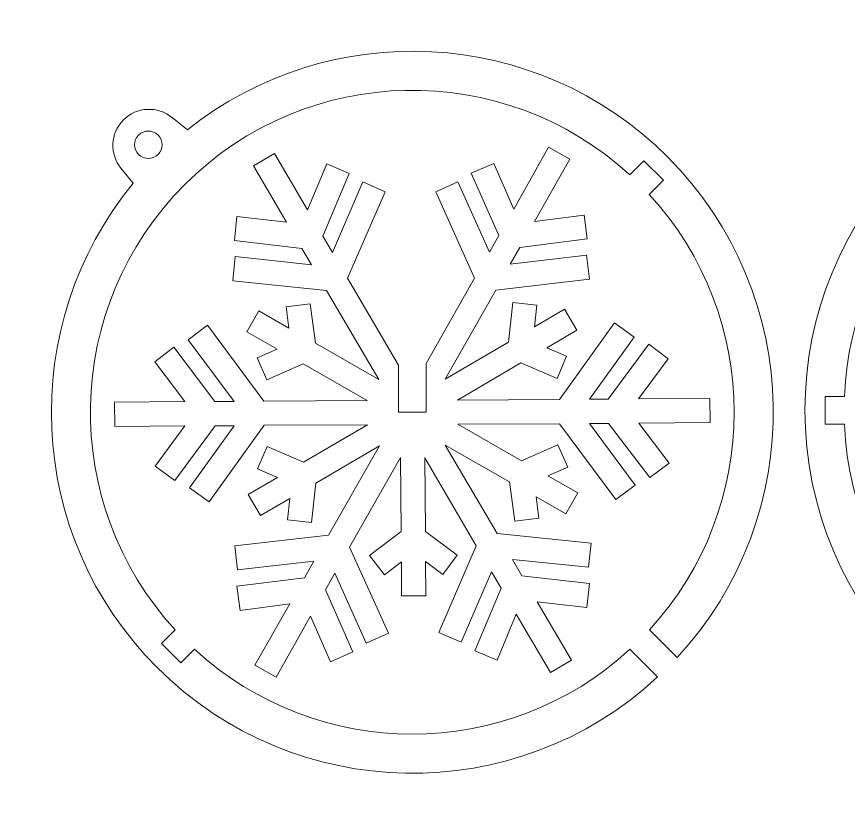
# Model space of a CAD drawing. Header units: centimetres. Extents: x -25.1 to 24.3, y -8.7 to 8.6.
# Drawn here: x -25.11 to -6.91, y -8.68 to 8.63 of the extents above; entities that cross this region are included whole.
import ezdxf

# ---------------------------------------------------------------- set-up
doc = ezdxf.new("R2010")
doc.units = ezdxf.units.CM
doc.header["$MEASUREMENT"] = 0
doc.layers.add('layer 1', color=7, linetype='Continuous')

msp = doc.modelspace()

# ---------------------------------------------------------------- linework, layer by layer
at = {"layer": 'layer 1', "color": 1, "lineweight": 9}
for points, knots in [([(-21.36907, 6.15736), (-18.2696, 8.6314), (-13.73949, 8.43409), (-10.86923, 5.56382), (-10.86923, 5.56382), (-7.85721, 2.5518), (-7.78834, -2.28818), (-10.6615, -5.38448), (-10.6615, -5.38448), (-10.6615, -5.38448), (-11.26652, -4.77947), (-11.26652, -4.77947), (-11.26652, -4.77947), (-8.79369, -2.09014), (-8.79437, 2.05609), (-11.26859, 4.74459), (-11.26859, 4.74459), (-11.26859, 4.74459), (-10.96044, 5.05274), (-10.96044, 5.05274), (-10.96044, 5.05274), (-10.96044, 5.05274), (-11.38471, 5.477), (-11.38471, 5.477), (-11.38471, 5.477), (-11.38471, 5.477), (-11.69307, 5.16864), (-11.69307, 5.16864), (-11.69307, 5.16864), (-14.45506, 7.70604), (-18.75213, 7.63652), (-21.42945, 4.9592), (-21.42945, 4.9592), (-24.10677, 2.28188), (-24.17629, -2.01519), (-21.63889, -4.77718), (-21.63889, -4.77718), (-21.63889, -4.77718), (-21.93591, -5.0742), (-21.93591, -5.0742), (-21.93591, -5.0742), (-21.93591, -5.0742), (-21.51164, -5.49847), (-21.51164, -5.49847), (-21.51164, -5.49847), (-21.51164, -5.49847), (-21.21484, -5.20166), (-21.21484, -5.20166), (-21.21484, -5.20166), (-18.52634, -7.67588), (-14.38011, -7.67656), (-11.69078, -5.20374), (-11.69078, -5.20374), (-11.69078, -5.20374), (-11.08577, -5.80875), (-11.08577, -5.80875), (-11.08577, -5.80875), (-14.18207, -8.68191), (-19.02205, -8.61304), (-22.03407, -5.60103), (-22.03407, -5.60103), (-24.93176, -2.70334), (-25.10505, 1.88603), (-22.55581, 4.98721), (-22.55581, 4.98721), (-22.55581, 4.98721), (-22.81924, 5.31173), (-22.81924, 5.31173), (-22.81924, 5.31173), (-22.81924, 5.31173), (-22.81919, 5.31177), (-22.81919, 5.31177), (-22.81919, 5.31177), (-23.07655, 5.62192), (-23.05995, 6.08279), (-22.76931, 6.37344), (-22.76931, 6.37344), (-22.47866, 6.66408), (-22.01779, 6.68068), (-21.70764, 6.42332), (-21.70764, 6.42332), (-21.70764, 6.42332), (-21.70275, 6.42821), (-21.70275, 6.42821), (-21.70275, 6.42821), (-21.70275, 6.42821), (-21.36907, 6.15736), (-21.36907, 6.15736)], [0, 0, 0, 0, 0.04347826, 0.04347826, 0.04347826, 0.04347826, 0.08695652, 0.08695652, 0.08695652, 0.08695652, 0.13043478, 0.13043478, 0.13043478, 0.13043478, 0.17391304, 0.17391304, 0.17391304, 0.17391304, 0.2173913, 0.2173913, 0.2173913, 0.2173913, 0.26086957, 0.26086957, 0.26086957, 0.26086957, 0.30434783, 0.30434783, 0.30434783, 0.30434783, 0.34782609, 0.34782609, 0.34782609, 0.34782609, 0.39130435, 0.39130435, 0.39130435, 0.39130435, 0.43478261, 0.43478261, 0.43478261, 0.43478261, 0.47826087, 0.47826087, 0.47826087, 0.47826087, 0.52173913, 0.52173913, 0.52173913, 0.52173913, 0.56521739, 0.56521739, 0.56521739, 0.56521739, 0.60869565, 0.60869565, 0.60869565, 0.60869565, 0.65217391, 0.65217391, 0.65217391, 0.65217391, 0.69565217, 0.69565217, 0.69565217, 0.69565217, 0.73913043, 0.73913043, 0.73913043, 0.73913043, 0.7826087, 0.7826087, 0.7826087, 0.7826087, 0.82608696, 0.82608696, 0.82608696, 0.82608696, 0.86956522, 0.86956522, 0.86956522, 0.86956522, 0.91304348, 0.91304348, 0.91304348, 0.91304348, 1, 1, 1, 1]), ([(0.03141, -7.87017), (4.39154, -7.87017), (7.92614, -4.33557), (7.92614, 0.02457), (7.92614, 0.02457), (7.92614, 4.28421), (4.55245, 7.75528), (0.33141, 7.91307), (0.33141, 7.91307), (0.33141, 7.91307), (0.33141, 7.05745), (0.33141, 7.05745), (0.33141, 7.05745), (3.9816, 6.90436), (6.91295, 3.97203), (7.06446, 0.32144), (7.06446, 0.32144), (7.06446, 0.32144), (7.50025, 0.32144), (7.50025, 0.32144), (7.50025, 0.32144), (7.50025, 0.32144), (7.50025, -0.27856), (7.50025, -0.27856), (7.50025, -0.27856), (7.50025, -0.27856), (7.06416, -0.27856), (7.06416, -0.27856), (7.06416, -0.27856), (6.90534, -4.02579), (3.8177, -7.01511), (0.03141, -7.01511), (0.03141, -7.01511), (-3.75489, -7.01511), (-6.84253, -4.02579), (-7.00135, -0.27856), (-7.00135, -0.27856), (-7.00135, -0.27856), (-7.4214, -0.27856), (-7.4214, -0.27856), (-7.4214, -0.27856), (-7.4214, -0.27856), (-7.4214, 0.32144), (-7.4214, 0.32144), (-7.4214, 0.32144), (-7.4214, 0.32144), (-7.00165, 0.32144), (-7.00165, 0.32144), (-7.00165, 0.32144), (-6.85014, 3.97203), (-3.91879, 6.90436), (-0.26859, 7.05745), (-0.26859, 7.05745), (-0.26859, 7.05745), (-0.26859, 7.91307), (-0.26859, 7.91307), (-0.26859, 7.91307), (-4.48964, 7.75528), (-7.86333, 4.28421), (-7.86333, 0.02457), (-7.86333, 0.02457), (-7.86333, -4.33557), (-4.32873, -7.87017), (0.03141, -7.87017)], [0, 0, 0, 0, 0.05882353, 0.05882353, 0.05882353, 0.05882353, 0.11764706, 0.11764706, 0.11764706, 0.11764706, 0.17647059, 0.17647059, 0.17647059, 0.17647059, 0.23529412, 0.23529412, 0.23529412, 0.23529412, 0.29411765, 0.29411765, 0.29411765, 0.29411765, 0.35294118, 0.35294118, 0.35294118, 0.35294118, 0.41176471, 0.41176471, 0.41176471, 0.41176471, 0.47058824, 0.47058824, 0.47058824, 0.47058824, 0.52941176, 0.52941176, 0.52941176, 0.52941176, 0.58823529, 0.58823529, 0.58823529, 0.58823529, 0.64705882, 0.64705882, 0.64705882, 0.64705882, 0.70588235, 0.70588235, 0.70588235, 0.70588235, 0.76470588, 0.76470588, 0.76470588, 0.76470588, 0.82352941, 0.82352941, 0.82352941, 0.82352941, 0.88235294, 0.88235294, 0.88235294, 0.88235294, 1, 1, 1, 1]), ([(-22.43826, 6.04239), (-22.3208, 6.15984), (-22.13035, 6.15984), (-22.0129, 6.04239), (-22.0129, 6.04239), (-21.89545, 5.92493), (-21.89545, 5.73448), (-22.0129, 5.61703), (-22.0129, 5.61703), (-22.13035, 5.49958), (-22.3208, 5.49958), (-22.43826, 5.61703), (-22.43826, 5.61703), (-22.55571, 5.73448), (-22.55571, 5.92493), (-22.43826, 6.04239)], [0, 0, 0, 0, 0.2, 0.2, 0.2, 0.2, 0.4, 0.4, 0.4, 0.4, 0.6, 0.6, 0.6, 0.6, 1, 1, 1, 1]), ([(-13.46938, 5.77341), (-13.46938, 5.77341), (-14.23325, 4.41777), (-14.23325, 4.41777), (-14.23325, 4.41777), (-14.23325, 4.41777), (-14.67164, 5.42147), (-14.67164, 5.42147), (-14.67164, 5.42147), (-14.67164, 5.42147), (-15.16184, 5.20917), (-15.16184, 5.20917), (-15.16184, 5.20917), (-15.16184, 5.20917), (-14.5625, 3.84196), (-14.5625, 3.84196), (-14.5625, 3.84196), (-14.5625, 3.84196), (-14.76448, 3.48339), (-14.76448, 3.48339), (-14.76448, 3.48339), (-14.76448, 3.48339), (-15.45316, 5.01603), (-15.45316, 5.01603), (-15.45316, 5.01603), (-15.45316, 5.01603), (-15.93965, 4.79811), (-15.93965, 4.79811), (-15.93965, 4.79811), (-15.93965, 4.79811), (-15.08837, 2.91093), (-15.08837, 2.91093), (-15.08837, 2.91093), (-15.08837, 2.91093), (-16.15154, 1.0449), (-16.15154, 1.0449), (-16.15154, 1.0449), (-16.15154, 1.0449), (-16.15154, -0.01868), (-16.15154, -0.01868), (-16.15154, -0.01868), (-16.15154, -0.01868), (-16.75154, -0.01868), (-16.75154, -0.01868), (-16.75154, -0.01868), (-16.75154, -0.01868), (-16.75154, 1.00663), (-16.75154, 1.00663), (-16.75154, 1.00663), (-16.75154, 1.00663), (-17.86741, 2.91028), (-17.86741, 2.91028), (-17.86741, 2.91028), (-17.86741, 2.91028), (-17.04434, 4.80357), (-17.04434, 4.80357), (-17.04434, 4.80357), (-17.04434, 4.80357), (-17.53705, 5.01766), (-17.53705, 5.01766), (-17.53705, 5.01766), (-17.53705, 5.01766), (-18.19803, 3.47432), (-18.19803, 3.47432), (-18.19803, 3.47432), (-18.19803, 3.47432), (-18.40762, 3.83188), (-18.40762, 3.83188), (-18.40762, 3.83188), (-18.40762, 3.83188), (-17.8334, 5.20397), (-17.8334, 5.20397), (-17.8334, 5.20397), (-17.8334, 5.20397), (-18.3228, 5.41251), (-18.3228, 5.41251), (-18.3228, 5.41251), (-18.3228, 5.41251), (-18.74484, 4.40717), (-18.74484, 4.40717), (-18.74484, 4.40717), (-18.74484, 4.40717), (-19.46602, 5.63749), (-19.46602, 5.63749), (-19.46602, 5.63749), (-19.46602, 5.63749), (-19.92331, 5.36945), (-19.92331, 5.36945), (-19.92331, 5.36945), (-19.92331, 5.36945), (-19.20213, 4.13913), (-19.20213, 4.13913), (-19.20213, 4.13913), (-19.20213, 4.13913), (-20.28563, 4.26196), (-20.28563, 4.26196), (-20.28563, 4.26196), (-20.28563, 4.26196), (-20.34281, 3.73304), (-20.34281, 3.73304), (-20.34281, 3.73304), (-20.34281, 3.73304), (-18.86491, 3.56384), (-18.86491, 3.56384), (-18.86491, 3.56384), (-18.86491, 3.56384), (-18.65532, 3.20626), (-18.65532, 3.20626), (-18.65532, 3.20626), (-18.65532, 3.20626), (-20.32516, 3.38335), (-20.32516, 3.38335), (-20.32516, 3.38335), (-20.32516, 3.38335), (-20.3733, 2.85224), (-20.3733, 2.85224), (-20.3733, 2.85224), (-20.3733, 2.85224), (-18.32471, 2.64223), (-18.32471, 2.64223), (-18.32471, 2.64223), (-18.32471, 2.64223), (-17.18547, 0.69868), (-17.18547, 0.69868), (-17.18547, 0.69868), (-17.18547, 0.69868), (-18.572, 1.49171), (-18.572, 1.49171), (-18.572, 1.49171), (-18.572, 1.49171), (-18.68796, 2.35424), (-18.68796, 2.35424), (-18.68796, 2.35424), (-18.68796, 2.35424), (-19.211, 2.28782), (-19.211, 2.28782), (-19.211, 2.28782), (-19.211, 2.28782), (-19.15323, 1.81899), (-19.15323, 1.81899), (-19.15323, 1.81899), (-19.15323, 1.81899), (-19.81061, 2.19906), (-19.81061, 2.19906), (-19.81061, 2.19906), (-19.81061, 2.19906), (-20.07252, 1.73781), (-20.07252, 1.73781), (-20.07252, 1.73781), (-20.07252, 1.73781), (-19.40943, 1.36102), (-19.40943, 1.36102), (-19.40943, 1.36102), (-19.40943, 1.36102), (-19.84602, 1.17272), (-19.84602, 1.17272), (-19.84602, 1.17272), (-19.84602, 1.17272), (-19.63104, 0.69088), (-19.63104, 0.69088), (-19.63104, 0.69088), (-19.63104, 0.69088), (-18.83695, 1.03633), (-18.83695, 1.03633), (-18.83695, 1.03633), (-18.83695, 1.03633), (-17.43826, 0.23523), (-17.43826, 0.23523), (-17.43826, 0.23523), (-17.43826, 0.23523), (-19.69536, 0.22552), (-19.69536, 0.22552), (-19.69536, 0.22552), (-19.69536, 0.22552), (-20.92827, 1.88157), (-20.92827, 1.88157), (-20.92827, 1.88157), (-20.92827, 1.88157), (-21.35054, 1.56644), (-21.35054, 1.56644), (-21.35054, 1.56644), (-21.35054, 1.56644), (-20.34979, 0.21693), (-20.34979, 0.21693), (-20.34979, 0.21693), (-20.34979, 0.21693), (-20.76676, 0.2127), (-20.76676, 0.2127), (-20.76676, 0.2127), (-20.76676, 0.2127), (-21.66695, 1.40338), (-21.66695, 1.40338), (-21.66695, 1.40338), (-21.66695, 1.40338), (-22.08605, 1.08281), (-22.08605, 1.08281), (-22.08605, 1.08281), (-22.08605, 1.08281), (-21.42781, 0.21545), (-21.42781, 0.21545), (-21.42781, 0.21545), (-21.42781, 0.21545), (-22.96287, 0.20121), (-22.96287, 0.20121), (-22.96287, 0.20121), (-22.96287, 0.20121), (-22.95887, -0.32942), (-22.95887, -0.32942), (-22.95887, -0.32942), (-22.95887, -0.32942), (-21.4239, -0.31502), (-21.4239, -0.31502), (-21.4239, -0.31502), (-21.4239, -0.31502), (-22.07441, -1.19916), (-22.07441, -1.19916), (-22.07441, -1.19916), (-22.07441, -1.19916), (-21.64505, -1.51017), (-21.64505, -1.51017), (-21.64505, -1.51017), (-21.64505, -1.51017), (-20.76301, -0.31808), (-20.76301, -0.31808), (-20.76301, -0.31808), (-20.76301, -0.31808), (-20.34593, -0.31337), (-20.34593, -0.31337), (-20.34593, -0.31337), (-20.34593, -0.31337), (-21.32705, -1.66906), (-21.32705, -1.66906), (-21.32705, -1.66906), (-21.32705, -1.66906), (-20.89757, -1.98016), (-20.89757, -1.98016), (-20.89757, -1.98016), (-20.89757, -1.98016), (-19.69164, -0.30519), (-19.69164, -0.30519), (-19.69164, -0.30519), (-19.69164, -0.30519), (-17.43456, -0.2955), (-17.43456, -0.2955), (-17.43456, -0.2955), (-17.43456, -0.2955), (-18.82861, -1.11265), (-18.82861, -1.11265), (-18.82861, -1.11265), (-18.82861, -1.11265), (-19.62843, -0.77086), (-19.62843, -0.77086), (-19.62843, -0.77086), (-19.62843, -0.77086), (-19.83598, -1.26021), (-19.83598, -1.26021), (-19.83598, -1.26021), (-19.83598, -1.26021), (-19.39726, -1.44597), (-19.39726, -1.44597), (-19.39726, -1.44597), (-19.39726, -1.44597), (-20.03859, -1.8219), (-20.03859, -1.8219), (-20.03859, -1.8219), (-20.03859, -1.8219), (-19.7702, -2.27976), (-19.7702, -2.27976), (-19.7702, -2.27976), (-19.7702, -2.27976), (-19.12887, -1.90383), (-19.12887, -1.90383), (-19.12887, -1.90383), (-19.12887, -1.90383), (-19.18446, -2.37169), (-19.18446, -2.37169), (-19.18446, -2.37169), (-19.18446, -2.37169), (-18.65611, -2.42962), (-18.65611, -2.42962), (-18.65611, -2.42962), (-18.65611, -2.42962), (-18.56024, -1.57053), (-18.56024, -1.57053), (-18.56024, -1.57053), (-18.56024, -1.57053), (-17.1717, -0.75662), (-17.1717, -0.75662), (-17.1717, -0.75662), (-17.1717, -0.75662), (-18.28386, -2.70684), (-18.28386, -2.70684), (-18.28386, -2.70684), (-18.28386, -2.70684), (-20.33446, -2.94082), (-20.33446, -2.94082), (-20.33446, -2.94082), (-20.33446, -2.94082), (-20.27285, -3.46753), (-20.27285, -3.46753), (-20.27285, -3.46753), (-20.27285, -3.46753), (-18.60192, -3.27594), (-18.60192, -3.27594), (-18.60192, -3.27594), (-18.60192, -3.27594), (-18.80948, -3.63778), (-18.80948, -3.63778), (-18.80948, -3.63778), (-18.80948, -3.63778), (-20.28966, -3.82244), (-20.28966, -3.82244), (-20.28966, -3.82244), (-20.28966, -3.82244), (-20.21932, -4.35156), (-20.21932, -4.35156), (-20.21932, -4.35156), (-20.21932, -4.35156), (-19.13326, -4.21017), (-19.13326, -4.21017), (-19.13326, -4.21017), (-19.13326, -4.21017), (-19.89227, -5.54826), (-19.89227, -5.54826), (-19.89227, -5.54826), (-19.89227, -5.54826), (-19.4312, -5.81075), (-19.4312, -5.81075), (-19.4312, -5.81075), (-19.4312, -5.81075), (-18.67784, -4.47598), (-18.67784, -4.47598), (-18.67784, -4.47598), (-18.67784, -4.47598), (-18.23935, -5.47966), (-18.23935, -5.47966), (-18.23935, -5.47966), (-18.23935, -5.47966), (-17.75259, -5.26208), (-17.75259, -5.26208), (-17.75259, -5.26208), (-17.75259, -5.26208), (-18.34842, -3.90027), (-18.34842, -3.90027), (-18.34842, -3.90027), (-18.34842, -3.90027), (-18.14654, -3.54178), (-18.14654, -3.54178), (-18.14654, -3.54178), (-18.14654, -3.54178), (-17.46123, -5.06872), (-17.46123, -5.06872), (-17.46123, -5.06872), (-17.46123, -5.06872), (-16.97454, -4.85106), (-16.97454, -4.85106), (-16.97454, -4.85106), (-16.97454, -4.85106), (-17.82273, -2.96918), (-17.82273, -2.96918), (-17.82273, -2.96918), (-17.82273, -2.96918), (-16.70814, -1.01035), (-16.70814, -1.01035), (-16.70814, -1.01035), (-16.70814, -1.01035), (-16.69482, -2.63086), (-16.69482, -2.63086), (-16.69482, -2.63086), (-16.69482, -2.63086), (-17.38418, -3.15504), (-17.38418, -3.15504), (-17.38418, -3.15504), (-17.38418, -3.15504), (-17.06322, -3.57474), (-17.06322, -3.57474), (-17.06322, -3.57474), (-17.06322, -3.57474), (-16.69119, -3.28923), (-16.69119, -3.28923), (-16.69119, -3.28923), (-16.69119, -3.28923), (-16.68734, -4.03729), (-16.68734, -4.03729), (-16.68734, -4.03729), (-16.68734, -4.03729), (-16.15699, -4.03401), (-16.15699, -4.03401), (-16.15699, -4.03401), (-16.15699, -4.03401), (-16.16086, -3.28598), (-16.16086, -3.28598), (-16.16086, -3.28598), (-16.16086, -3.28598), (-15.78551, -3.56882), (-15.78551, -3.56882), (-15.78551, -3.56882), (-15.78551, -3.56882), (-15.47202, -3.14495), (-15.47202, -3.14495), (-15.47202, -3.14495), (-15.47202, -3.14495), (-16.16476, -2.62776), (-16.16476, -2.62776), (-16.16476, -2.62776), (-16.16476, -2.62776), (-16.18039, -1.01599), (-16.18039, -1.01599), (-16.18039, -1.01599), (-16.18039, -1.01599), (-15.05406, -2.93747), (-15.05406, -2.93747), (-15.05406, -2.93747), (-15.05406, -2.93747), (-15.86848, -4.83297), (-15.86848, -4.83297), (-15.86848, -4.83297), (-15.86848, -4.83297), (-15.38488, -5.04472), (-15.38488, -5.04472), (-15.38488, -5.04472), (-15.38488, -5.04472), (-14.72015, -3.50716), (-14.72015, -3.50716), (-14.72015, -3.50716), (-14.72015, -3.50716), (-14.51067, -3.86452), (-14.51067, -3.86452), (-14.51067, -3.86452), (-14.51067, -3.86452), (-15.08499, -5.23677), (-15.08499, -5.23677), (-15.08499, -5.23677), (-15.08499, -5.23677), (-14.59888, -5.43963), (-14.59888, -5.43963), (-14.59888, -5.43963), (-14.59888, -5.43963), (-14.17674, -4.43421), (-14.17674, -4.43421), (-14.17674, -4.43421), (-14.17674, -4.43421), (-13.42833, -5.71097), (-13.42833, -5.71097), (-13.42833, -5.71097), (-13.42833, -5.71097), (-12.97104, -5.44293), (-12.97104, -5.44293), (-12.97104, -5.44293), (-12.97104, -5.44293), (-13.71944, -4.16616), (-13.71944, -4.16616), (-13.71944, -4.16616), (-13.71944, -4.16616), (-12.63605, -4.28907), (-12.63605, -4.28907), (-12.63605, -4.28907), (-12.63605, -4.28907), (-12.57559, -3.76585), (-12.57559, -3.76585), (-12.57559, -3.76585), (-12.57559, -3.76585), (-14.05337, -3.59646), (-14.05337, -3.59646), (-14.05337, -3.59646), (-14.05337, -3.59646), (-14.26285, -3.2391), (-14.26285, -3.2391), (-14.26285, -3.2391), (-14.26285, -3.2391), (-12.59678, -3.41043), (-12.59678, -3.41043), (-12.59678, -3.41043), (-12.59678, -3.41043), (-12.53953, -2.88164), (-12.53953, -2.88164), (-12.53953, -2.88164), (-12.53953, -2.88164), (-14.59677, -2.66942), (-14.59677, -2.66942), (-14.59677, -2.66942), (-14.59677, -2.66942), (-15.7296, -0.73683), (-15.7296, -0.73683), (-15.7296, -0.73683), (-15.7296, -0.73683), (-14.32222, -1.54023), (-14.32222, -1.54023), (-14.32222, -1.54023), (-14.32222, -1.54023), (-14.20598, -2.40283), (-14.20598, -2.40283), (-14.20598, -2.40283), (-14.20598, -2.40283), (-13.68311, -2.33645), (-13.68311, -2.33645), (-13.68311, -2.33645), (-13.68311, -2.33645), (-13.74082, -1.86742), (-13.74082, -1.86742), (-13.74082, -1.86742), (-13.74082, -1.86742), (-13.09561, -2.23953), (-13.09561, -2.23953), (-13.09561, -2.23953), (-13.09561, -2.23953), (-12.83395, -1.77856), (-12.83395, -1.77856), (-12.83395, -1.77856), (-12.83395, -1.77856), (-13.48473, -1.40972), (-13.48473, -1.40972), (-13.48473, -1.40972), (-13.48473, -1.40972), (-13.04817, -1.22124), (-13.04817, -1.22124), (-13.04817, -1.22124), (-13.04817, -1.22124), (-13.26661, -0.73385), (-13.26661, -0.73385), (-13.26661, -0.73385), (-13.26661, -0.73385), (-14.06051, -1.07927), (-14.06051, -1.07927), (-14.06051, -1.07927), (-14.06051, -1.07927), (-15.45594, -0.28378), (-15.45594, -0.28378), (-15.45594, -0.28378), (-15.45594, -0.28378), (-13.23093, -0.27032), (-13.23093, -0.27032), (-13.23093, -0.27032), (-13.23093, -0.27032), (-11.99793, -1.92646), (-11.99793, -1.92646), (-11.99793, -1.92646), (-11.99793, -1.92646), (-11.57577, -1.61117), (-11.57577, -1.61117), (-11.57577, -1.61117), (-11.57577, -1.61117), (-12.57311, -0.26752), (-12.57311, -0.26752), (-12.57311, -0.26752), (-12.57311, -0.26752), (-12.16178, -0.26638), (-12.16178, -0.26638), (-12.16178, -0.26638), (-12.16178, -0.26638), (-11.25941, -1.44838), (-11.25941, -1.44838), (-11.25941, -1.44838), (-11.25941, -1.44838), (-10.83706, -1.13337), (-10.83706, -1.13337), (-10.83706, -1.13337), (-10.83706, -1.13337), (-11.49845, -0.26018), (-11.49845, -0.26018), (-11.49845, -0.26018), (-11.49845, -0.26018), (-9.94018, -0.24742), (-9.94018, -0.24742), (-9.94018, -0.24742), (-9.94018, -0.24742), (-9.94391, 0.28314), (-9.94391, 0.28314), (-9.94391, 0.28314), (-9.94391, 0.28314), (-11.5025, 0.27021), (-11.5025, 0.27021), (-11.5025, 0.27021), (-11.5025, 0.27021), (-10.85725, 1.15115), (-10.85725, 1.15115), (-10.85725, 1.15115), (-10.85725, 1.15115), (-11.28115, 1.46548), (-11.28115, 1.46548), (-11.28115, 1.46548), (-11.28115, 1.46548), (-12.16582, 0.264), (-12.16582, 0.264), (-12.16582, 0.264), (-12.16582, 0.264), (-12.5771, 0.26307), (-12.5771, 0.26307), (-12.5771, 0.26307), (-12.5771, 0.26307), (-11.59907, 1.62425), (-11.59907, 1.62425), (-11.59907, 1.62425), (-11.59907, 1.62425), (-12.02877, 1.93522), (-12.02877, 1.93522), (-12.02877, 1.93522), (-12.02877, 1.93522), (-13.23486, 0.26018), (-13.23486, 0.26018), (-13.23486, 0.26018), (-13.23486, 0.26018), (-15.46519, 0.24369), (-15.46519, 0.24369), (-15.46519, 0.24369), (-15.46519, 0.24369), (-14.07669, 1.05758), (-14.07669, 1.05758), (-14.07669, 1.05758), (-14.07669, 1.05758), (-13.28038, 0.72145), (-13.28038, 0.72145), (-13.28038, 0.72145), (-13.28038, 0.72145), (-13.07825, 1.20758), (-13.07825, 1.20758), (-13.07825, 1.20758), (-13.07825, 1.20758), (-13.50791, 1.39099), (-13.50791, 1.39099), (-13.50791, 1.39099), (-13.50791, 1.39099), (-12.85543, 1.77344), (-12.85543, 1.77344), (-12.85543, 1.77344), (-12.85543, 1.77344), (-13.12381, 2.23131), (-13.12381, 2.23131), (-13.12381, 2.23131), (-13.12381, 2.23131), (-13.77628, 1.84885), (-13.77628, 1.84885), (-13.77628, 1.84885), (-13.77628, 1.84885), (-13.72975, 2.31906), (-13.72975, 2.31906), (-13.72975, 2.31906), (-13.72975, 2.31906), (-14.2527, 2.38022), (-14.2527, 2.38022), (-14.2527, 2.38022), (-14.2527, 2.38022), (-14.34508, 1.51544), (-14.34508, 1.51544), (-14.34508, 1.51544), (-14.34508, 1.51544), (-15.73358, 0.70156), (-15.73358, 0.70156), (-15.73358, 0.70156), (-15.73358, 0.70156), (-14.62708, 2.64837), (-14.62708, 2.64837), (-14.62708, 2.64837), (-14.62708, 2.64837), (-12.57968, 2.88807), (-12.57968, 2.88807), (-12.57968, 2.88807), (-12.57968, 2.88807), (-12.64135, 3.41458), (-12.64135, 3.41458), (-12.64135, 3.41458), (-12.64135, 3.41458), (-14.30899, 3.21764), (-14.30899, 3.21764), (-14.30899, 3.21764), (-14.30899, 3.21764), (-14.10155, 3.57939), (-14.10155, 3.57939), (-14.10155, 3.57939), (-14.10155, 3.57939), (-12.62463, 3.76963), (-12.62463, 3.76963), (-12.62463, 3.76963), (-12.62463, 3.76963), (-12.69193, 4.29317), (-12.69193, 4.29317), (-12.69193, 4.29317), (-12.69193, 4.29317), (-13.77786, 4.15195), (-13.77786, 4.15195), (-13.77786, 4.15195), (-13.77786, 4.15195), (-13.00828, 5.51095), (-13.00828, 5.51095), (-13.00828, 5.51095), (-13.00828, 5.51095), (-13.46938, 5.77341), (-13.46938, 5.77341)], [0, 0, 0, 0, 0.00578035, 0.00578035, 0.00578035, 0.00578035, 0.01156069, 0.01156069, 0.01156069, 0.01156069, 0.01734104, 0.01734104, 0.01734104, 0.01734104, 0.02312139, 0.02312139, 0.02312139, 0.02312139, 0.02890173, 0.02890173, 0.02890173, 0.02890173, 0.03468208, 0.03468208, 0.03468208, 0.03468208, 0.04046243, 0.04046243, 0.04046243, 0.04046243, 0.04624277, 0.04624277, 0.04624277, 0.04624277, 0.05202312, 0.05202312, 0.05202312, 0.05202312, 0.05780347, 0.05780347, 0.05780347, 0.05780347, 0.06358382, 0.06358382, 0.06358382, 0.06358382, 0.06936416, 0.06936416, 0.06936416, 0.06936416, 0.07514451, 0.07514451, 0.07514451, 0.07514451, 0.08092486, 0.08092486, 0.08092486, 0.08092486, 0.0867052, 0.0867052, 0.0867052, 0.0867052, 0.09248555, 0.09248555, 0.09248555, 0.09248555, 0.0982659, 0.0982659, 0.0982659, 0.0982659, 0.10404624, 0.10404624, 0.10404624, 0.10404624, 0.10982659, 0.10982659, 0.10982659, 0.10982659, 0.11560694, 0.11560694, 0.11560694, 0.11560694, 0.12138728, 0.12138728, 0.12138728, 0.12138728, 0.12716763, 0.12716763, 0.12716763, 0.12716763, 0.13294798, 0.13294798, 0.13294798, 0.13294798, 0.13872832, 0.13872832, 0.13872832, 0.13872832, 0.14450867, 0.14450867, 0.14450867, 0.14450867, 0.15028902, 0.15028902, 0.15028902, 0.15028902, 0.15606936, 0.15606936, 0.15606936, 0.15606936, 0.16184971, 0.16184971, 0.16184971, 0.16184971, 0.16763006, 0.16763006, 0.16763006, 0.16763006, 0.1734104, 0.1734104, 0.1734104, 0.1734104, 0.17919075, 0.17919075, 0.17919075, 0.17919075, 0.1849711, 0.1849711, 0.1849711, 0.1849711, 0.19075145, 0.19075145, 0.19075145, 0.19075145, 0.19653179, 0.19653179, 0.19653179, 0.19653179, 0.20231214, 0.20231214, 0.20231214, 0.20231214, 0.20809249, 0.20809249, 0.20809249, 0.20809249, 0.21387283, 0.21387283, 0.21387283, 0.21387283, 0.21965318, 0.21965318, 0.21965318, 0.21965318, 0.22543353, 0.22543353, 0.22543353, 0.22543353, 0.23121387, 0.23121387, 0.23121387, 0.23121387, 0.23699422, 0.23699422, 0.23699422, 0.23699422, 0.24277457, 0.24277457, 0.24277457, 0.24277457, 0.24855491, 0.24855491, 0.24855491, 0.24855491, 0.25433526, 0.25433526, 0.25433526, 0.25433526, 0.26011561, 0.26011561, 0.26011561, 0.26011561, 0.26589595, 0.26589595, 0.26589595, 0.26589595, 0.2716763, 0.2716763, 0.2716763, 0.2716763, 0.27745665, 0.27745665, 0.27745665, 0.27745665, 0.28323699, 0.28323699, 0.28323699, 0.28323699, 0.28901734, 0.28901734, 0.28901734, 0.28901734, 0.29479769, 0.29479769, 0.29479769, 0.29479769, 0.30057803, 0.30057803, 0.30057803, 0.30057803, 0.30635838, 0.30635838, 0.30635838, 0.30635838, 0.31213873, 0.31213873, 0.31213873, 0.31213873, 0.31791908, 0.31791908, 0.31791908, 0.31791908, 0.32369942, 0.32369942, 0.32369942, 0.32369942, 0.32947977, 0.32947977, 0.32947977, 0.32947977, 0.33526012, 0.33526012, 0.33526012, 0.33526012, 0.34104046, 0.34104046, 0.34104046, 0.34104046, 0.34682081, 0.34682081, 0.34682081, 0.34682081, 0.35260116, 0.35260116, 0.35260116, 0.35260116, 0.3583815, 0.3583815, 0.3583815, 0.3583815, 0.36416185, 0.36416185, 0.36416185, 0.36416185, 0.3699422, 0.3699422, 0.3699422, 0.3699422, 0.37572254, 0.37572254, 0.37572254, 0.37572254, 0.38150289, 0.38150289, 0.38150289, 0.38150289, 0.38728324, 0.38728324, 0.38728324, 0.38728324, 0.39306358, 0.39306358, 0.39306358, 0.39306358, 0.39884393, 0.39884393, 0.39884393, 0.39884393, 0.40462428, 0.40462428, 0.40462428, 0.40462428, 0.41040462, 0.41040462, 0.41040462, 0.41040462, 0.41618497, 0.41618497, 0.41618497, 0.41618497, 0.42196532, 0.42196532, 0.42196532, 0.42196532, 0.42774566, 0.42774566, 0.42774566, 0.42774566, 0.43352601, 0.43352601, 0.43352601, 0.43352601, 0.43930636, 0.43930636, 0.43930636, 0.43930636, 0.44508671, 0.44508671, 0.44508671, 0.44508671, 0.45086705, 0.45086705, 0.45086705, 0.45086705, 0.4566474, 0.4566474, 0.4566474, 0.4566474, 0.46242775, 0.46242775, 0.46242775, 0.46242775, 0.46820809, 0.46820809, 0.46820809, 0.46820809, 0.47398844, 0.47398844, 0.47398844, 0.47398844, 0.47976879, 0.47976879, 0.47976879, 0.47976879, 0.48554913, 0.48554913, 0.48554913, 0.48554913, 0.49132948, 0.49132948, 0.49132948, 0.49132948, 0.49710983, 0.49710983, 0.49710983, 0.49710983, 0.50289017, 0.50289017, 0.50289017, 0.50289017, 0.50867052, 0.50867052, 0.50867052, 0.50867052, 0.51445087, 0.51445087, 0.51445087, 0.51445087, 0.52023121, 0.52023121, 0.52023121, 0.52023121, 0.52601156, 0.52601156, 0.52601156, 0.52601156, 0.53179191, 0.53179191, 0.53179191, 0.53179191, 0.53757225, 0.53757225, 0.53757225, 0.53757225, 0.5433526, 0.5433526, 0.5433526, 0.5433526, 0.54913295, 0.54913295, 0.54913295, 0.54913295, 0.55491329, 0.55491329, 0.55491329, 0.55491329, 0.56069364, 0.56069364, 0.56069364, 0.56069364, 0.56647399, 0.56647399, 0.56647399, 0.56647399, 0.57225434, 0.57225434, 0.57225434, 0.57225434, 0.57803468, 0.57803468, 0.57803468, 0.57803468, 0.58381503, 0.58381503, 0.58381503, 0.58381503, 0.58959538, 0.58959538, 0.58959538, 0.58959538, 0.59537572, 0.59537572, 0.59537572, 0.59537572, 0.60115607, 0.60115607, 0.60115607, 0.60115607, 0.60693642, 0.60693642, 0.60693642, 0.60693642, 0.61271676, 0.61271676, 0.61271676, 0.61271676, 0.61849711, 0.61849711, 0.61849711, 0.61849711, 0.62427746, 0.62427746, 0.62427746, 0.62427746, 0.6300578, 0.6300578, 0.6300578, 0.6300578, 0.63583815, 0.63583815, 0.63583815, 0.63583815, 0.6416185, 0.6416185, 0.6416185, 0.6416185, 0.64739884, 0.64739884, 0.64739884, 0.64739884, 0.65317919, 0.65317919, 0.65317919, 0.65317919, 0.65895954, 0.65895954, 0.65895954, 0.65895954, 0.66473988, 0.66473988, 0.66473988, 0.66473988, 0.67052023, 0.67052023, 0.67052023, 0.67052023, 0.67630058, 0.67630058, 0.67630058, 0.67630058, 0.68208092, 0.68208092, 0.68208092, 0.68208092, 0.68786127, 0.68786127, 0.68786127, 0.68786127, 0.69364162, 0.69364162, 0.69364162, 0.69364162, 0.69942197, 0.69942197, 0.69942197, 0.69942197, 0.70520231, 0.70520231, 0.70520231, 0.70520231, 0.71098266, 0.71098266, 0.71098266, 0.71098266, 0.71676301, 0.71676301, 0.71676301, 0.71676301, 0.72254335, 0.72254335, 0.72254335, 0.72254335, 0.7283237, 0.7283237, 0.7283237, 0.7283237, 0.73410405, 0.73410405, 0.73410405, 0.73410405, 0.73988439, 0.73988439, 0.73988439, 0.73988439, 0.74566474, 0.74566474, 0.74566474, 0.74566474, 0.75144509, 0.75144509, 0.75144509, 0.75144509, 0.75722543, 0.75722543, 0.75722543, 0.75722543, 0.76300578, 0.76300578, 0.76300578, 0.76300578, 0.76878613, 0.76878613, 0.76878613, 0.76878613, 0.77456647, 0.77456647, 0.77456647, 0.77456647, 0.78034682, 0.78034682, 0.78034682, 0.78034682, 0.78612717, 0.78612717, 0.78612717, 0.78612717, 0.79190751, 0.79190751, 0.79190751, 0.79190751, 0.79768786, 0.79768786, 0.79768786, 0.79768786, 0.80346821, 0.80346821, 0.80346821, 0.80346821, 0.80924855, 0.80924855, 0.80924855, 0.80924855, 0.8150289, 0.8150289, 0.8150289, 0.8150289, 0.82080925, 0.82080925, 0.82080925, 0.82080925, 0.8265896, 0.8265896, 0.8265896, 0.8265896, 0.83236994, 0.83236994, 0.83236994, 0.83236994, 0.83815029, 0.83815029, 0.83815029, 0.83815029, 0.84393064, 0.84393064, 0.84393064, 0.84393064, 0.84971098, 0.84971098, 0.84971098, 0.84971098, 0.85549133, 0.85549133, 0.85549133, 0.85549133, 0.86127168, 0.86127168, 0.86127168, 0.86127168, 0.86705202, 0.86705202, 0.86705202, 0.86705202, 0.87283237, 0.87283237, 0.87283237, 0.87283237, 0.87861272, 0.87861272, 0.87861272, 0.87861272, 0.88439306, 0.88439306, 0.88439306, 0.88439306, 0.89017341, 0.89017341, 0.89017341, 0.89017341, 0.89595376, 0.89595376, 0.89595376, 0.89595376, 0.9017341, 0.9017341, 0.9017341, 0.9017341, 0.90751445, 0.90751445, 0.90751445, 0.90751445, 0.9132948, 0.9132948, 0.9132948, 0.9132948, 0.91907514, 0.91907514, 0.91907514, 0.91907514, 0.92485549, 0.92485549, 0.92485549, 0.92485549, 0.93063584, 0.93063584, 0.93063584, 0.93063584, 0.93641618, 0.93641618, 0.93641618, 0.93641618, 0.94219653, 0.94219653, 0.94219653, 0.94219653, 0.94797688, 0.94797688, 0.94797688, 0.94797688, 0.95375723, 0.95375723, 0.95375723, 0.95375723, 0.95953757, 0.95953757, 0.95953757, 0.95953757, 0.96531792, 0.96531792, 0.96531792, 0.96531792, 0.97109827, 0.97109827, 0.97109827, 0.97109827, 0.97687861, 0.97687861, 0.97687861, 0.97687861, 0.98265896, 0.98265896, 0.98265896, 0.98265896, 0.98843931, 0.98843931, 0.98843931, 0.98843931, 1, 1, 1, 1])]:
    msp.add_open_spline(points, degree=3, knots=knots, dxfattribs=at)

doc.saveas('drawing.dxf')
